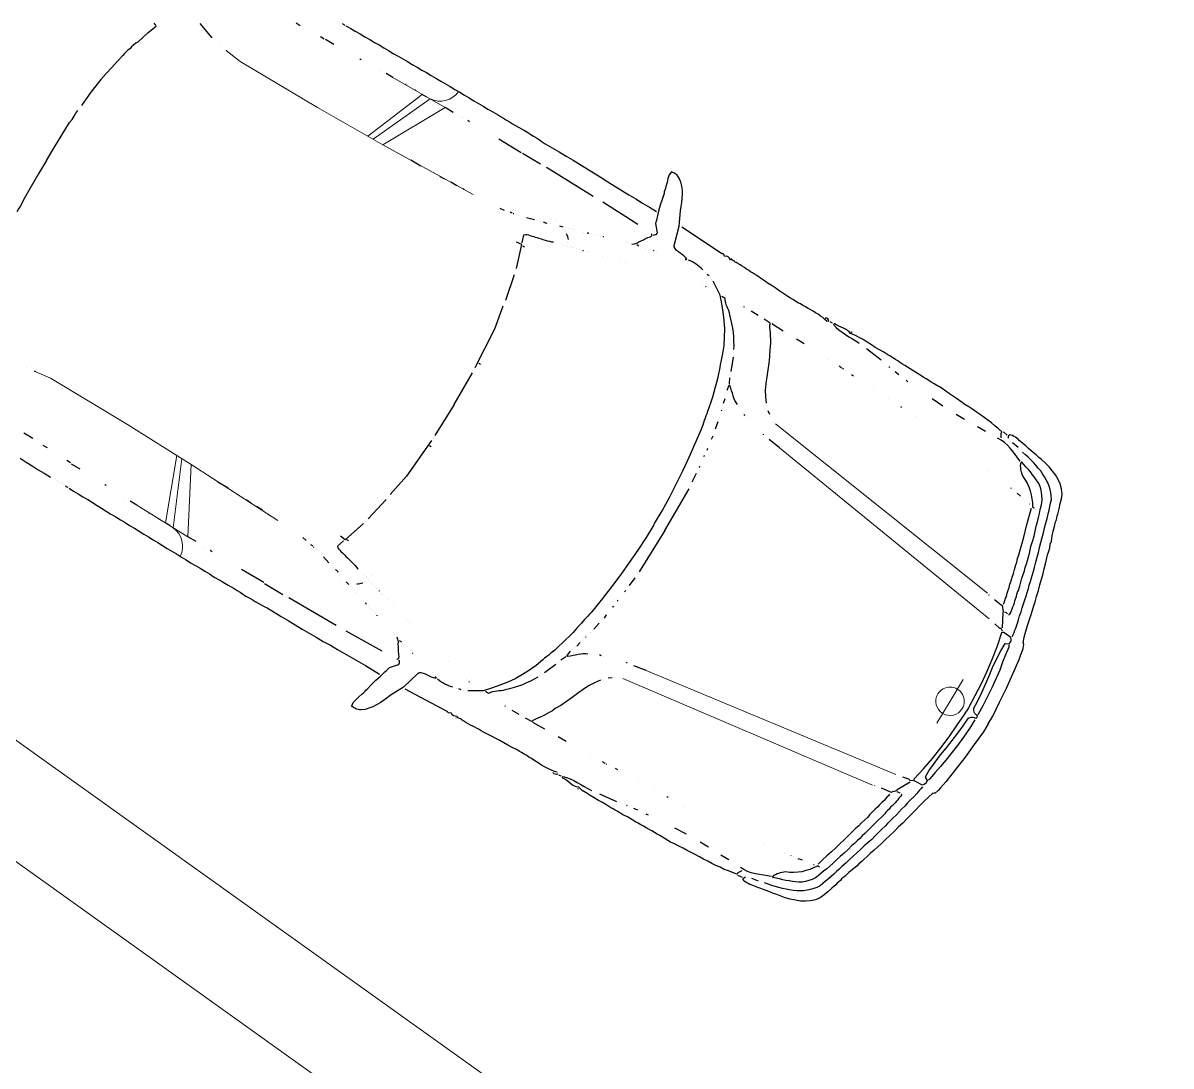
# Model space of a CAD drawing. Header units: metres. Extents: x -45 to 1930, y -347 to 488.
# Drawn here: x -12.063 to -8.576, y -43.084 to -39.914 of the extents above; entities that cross this region are included whole.
import ezdxf

# ---------------------------------------------------------------- set-up
doc = ezdxf.new("R2010")
doc.units = ezdxf.units.M
doc.layers.add('ZDIVO', color=1, linetype='Continuous')

# ---------------------------------------------------------------- blocks, each defined once
blk = doc.blocks.new('BMW3-PUD')
at = {"lineweight": 0}
for p, q in [((2.5694, 0.7572), (2.3861, 0.7602)), ((2.3861, 0.7602), (2.4905, 0.5663)), ((2.4387, 0.7593), (2.5245, 0.5656)), ((2.4664, 0.7589), (2.5425, 0.5652)), ((1.0314, 0.4512), (0.2143, 0.3401)), ((0.9833, 0.3943), (0.17, 0.2757)), ((0.1432, 0.0776), (0.1432, 0)), ((0.1432, -0.0776), (0.1432, 0)), ((0.9833, -0.3943), (0.17, -0.2757)), ((1.0314, -0.4512), (0.2143, -0.3401)), ((2.3861, -0.7602), (2.4905, -0.5663)), ((2.4387, -0.7593), (2.5245, -0.5656)), ((2.4664, -0.7589), (2.5425, -0.5652)), ((2.5694, -0.7572), (2.3861, -0.7602))]:
    blk.add_line(p, q, dxfattribs=at)
for points in [[(1.5236, 0.7387), (1.5228, 0.7394), (1.5213, 0.7394), (1.5198, 0.7409), (1.519, 0.7424), (1.525, 0.7447), (1.5318, 0.7463), (1.5393, 0.7471), (1.546, 0.7472), (1.5528, 0.748), (1.5595, 0.7489), (1.5663, 0.7512), (1.5715, 0.7543), (1.5722, 0.7558), (1.573, 0.7573), (1.5737, 0.758), (1.5737, 0.758), (1.5902, 0.8161), (1.6115, 0.8584), (1.6159, 0.8704), (1.621, 0.8818), (1.6261, 0.8938), (1.632, 0.9044), (1.6386, 0.915), (1.6468, 0.9249), (1.6549, 0.934), (1.6653, 0.9416), (1.6691, 0.9432), (1.6728, 0.9447), (1.6765, 0.9462), (1.6803, 0.9471), (1.684, 0.9471), (1.6878, 0.9471), (1.6916, 0.9464), (1.6953, 0.9457), (1.697, 0.9345), (1.6948, 0.9232), (1.6905, 0.9111), (1.6876, 0.8991), (1.6855, 0.893), (1.684, 0.8878), (1.6833, 0.8825), (1.6811, 0.878), (1.6768, 0.8592), (1.6725, 0.8411), (1.6675, 0.823), (1.6625, 0.8057), (1.6603, 0.8004), (1.6588, 0.7951), (1.6574, 0.7906), (1.6567, 0.7861), (1.6382, 0.7648), (1.6375, 0.7618), (1.6382, 0.7588), (1.6398, 0.7558), (1.6413, 0.7536), (1.6413, 0.7536), (1.6428, 0.7529), (1.6436, 0.7521), (1.6436, 0.7521)], [(0.421, 0.7668), (0.4283, 0.7789), (0.4283, 0.7804), (0.4283, 0.7812), (0.4283, 0.7827), (0.429, 0.7834), (0.4425, 0.7859), (0.456, 0.7883), (0.4695, 0.7907), (0.483, 0.7916), (0.4972, 0.7933), (0.5107, 0.7942), (0.525, 0.7951), (0.5392, 0.796), (0.5535, 0.7969), (0.5678, 0.7971), (0.582, 0.798), (0.5955, 0.7989), (0.6098, 0.7998), (0.624, 0.8008), (0.6383, 0.8017), (0.6518, 0.8034), (0.6615, 0.8035), (0.6706, 0.8028), (0.6803, 0.803), (0.6901, 0.8031), (0.6991, 0.8032), (0.7089, 0.8033), (0.7186, 0.8034), (0.7276, 0.8035), (0.7374, 0.8036), (0.7471, 0.8038), (0.7562, 0.8046), (0.7659, 0.8047), (0.7749, 0.8048), (0.7847, 0.8049), (0.7937, 0.8051), (0.8035, 0.8052), (0.811, 0.806), (0.8185, 0.8061), (0.8252, 0.8062), (0.832, 0.8063), (0.8395, 0.8063), (0.8462, 0.8064), (0.853, 0.8065), (0.8605, 0.8074), (0.8755, 0.8068), (0.8905, 0.8062), (0.9048, 0.8071), (0.9198, 0.8073), (0.9341, 0.8075), (0.9484, 0.8069), (0.9626, 0.8063), (0.9762, 0.8035), (0.9829, 0.8058), (0.9889, 0.8074), (0.9964, 0.8075), (1.0032, 0.8068), (1.0107, 0.8061), (1.0182, 0.8047), (1.0257, 0.8041), (1.0325, 0.8042), (1.034, 0.8034), (1.0347, 0.8034), (1.0348, 0.8019), (1.0348, 0.8004), (1.0236, 0.7973), (1.0123, 0.7949), (1.0003, 0.794), (0.9883, 0.7931), (0.9756, 0.793), (0.9635, 0.7928), (0.9508, 0.7927), (0.9388, 0.7918)], [(0.9784, 0.8088), (0.9776, 0.8088), (0.9761, 0.8087), (0.9754, 0.8087), (0.9739, 0.8087)], [(1.04, 0.8027), (1.0475, 0.8028)], [(1.0535, 0.8007), (1.0535, 0.8007), (1.0535, 0.8022), (1.0528, 0.8029), (1.0528, 0.8029), (1.055, 0.8052), (1.0587, 0.8067), (1.0625, 0.8068), (1.0663, 0.8046)], [(1.0566, 0.7984), (1.0648, 0.8), (1.0738, 0.8016), (1.0821, 0.8025), (1.0911, 0.8033), (1.1001, 0.8035), (1.1083, 0.8036), (1.1173, 0.8037), (1.1264, 0.803), (1.1354, 0.8031), (1.1444, 0.8025), (1.1534, 0.8026), (1.1617, 0.8019), (1.1707, 0.802), (1.1797, 0.8022), (1.1887, 0.8023), (1.1977, 0.8024), (1.212, 0.8033), (1.227, 0.8042), (1.2412, 0.8051), (1.2555, 0.8053), (1.269, 0.8055), (1.2833, 0.8064), (1.2975, 0.8073), (1.311, 0.809), (1.3193, 0.8083), (1.3268, 0.8084), (1.3335, 0.8085), (1.341, 0.8093), (1.3485, 0.8094), (1.356, 0.8103), (1.3636, 0.8104), (1.3718, 0.8104), (1.3756, 0.8105), (1.3786, 0.8105), (1.3816, 0.8106), (1.3853, 0.8106), (1.3883, 0.8099), (1.3914, 0.8099), (1.3951, 0.81), (1.3988, 0.8108), (1.4004, 0.8108), (1.4018, 0.8108), (1.4026, 0.8101), (1.4041, 0.8086), (1.4094, 0.8109), (1.4146, 0.8125), (1.4198, 0.8125), (1.4244, 0.8088), (1.4319, 0.8127), (1.4334, 0.8127), (1.4349, 0.812), (1.4356, 0.8112), (1.4379, 0.8112), (1.582, 0.8182)], [(1.4055, 0.8139), (1.4055, 0.8139), (1.4048, 0.8139), (1.4041, 0.8138), (1.4041, 0.8138)], [(1.4378, 0.8143), (1.4378, 0.8143)], [(2.7721, 0.8189), (2.7556, 0.8195), (2.7391, 0.8193), (2.7225, 0.8198), (2.7053, 0.8196), (2.6887, 0.8202), (2.6722, 0.82), (2.6557, 0.8205), (2.6392, 0.8203), (2.6226, 0.8209), (2.6054, 0.8207), (2.5889, 0.8212), (2.5724, 0.821), (2.5558, 0.8216), (2.5393, 0.8214), (2.522, 0.8219), (2.5055, 0.8217), (2.489, 0.8223), (2.4725, 0.8221), (2.4559, 0.8226), (2.4387, 0.8224), (2.4221, 0.823), (2.4056, 0.8228), (2.3891, 0.8226), (2.3718, 0.8232), (2.3553, 0.823), (2.3388, 0.8235), (2.3215, 0.8233), (2.305, 0.8231), (2.2885, 0.8236), (2.272, 0.8234), (2.2547, 0.824), (2.2382, 0.8238), (2.2276, 0.8237), (2.2171, 0.8236), (2.2059, 0.8234), (2.1954, 0.8233), (2.1848, 0.8232), (2.1743, 0.8238), (2.1638, 0.8237), (2.1533, 0.8243), (2.1428, 0.8242), (2.1315, 0.824), (2.121, 0.8239), (2.1105, 0.8238), (2.1, 0.8237), (2.0895, 0.8235), (2.079, 0.8226), (2.0685, 0.8218), (2.0437, 0.8222), (2.0189, 0.8227), (1.9942, 0.8224), (1.9694, 0.8228), (1.9446, 0.8225), (1.9198, 0.8222), (1.8951, 0.822), (1.8703, 0.8217), (1.8455, 0.8206), (1.8207, 0.8203), (1.796, 0.82), (1.7712, 0.8197), (1.7464, 0.8194), (1.7224, 0.8192), (1.6976, 0.8196), (1.6728, 0.8193)], [(1.9431, 0.8203), (1.9431, 0.8203)], [(2.7751, 0.8182), (2.7781, 0.819), (2.7804, 0.819), (2.7826, 0.819), (2.7849, 0.8191)], [(2.7924, 0.8169), (2.7924, 0.8169)], [(2.7984, 0.8192), (2.7984, 0.8192)], [(2.7984, 0.8162), (2.7984, 0.8162)], [(2.8059, 0.8186), (2.8059, 0.8186)], [(2.8119, 0.8194), (2.8119, 0.8194)], [(2.8127, 0.8164), (2.8127, 0.8164)], [(2.8224, 0.8158), (2.8224, 0.8158)], [(2.9463, 0.8172), (2.9246, 0.8177), (2.9028, 0.8182), (2.881, 0.8187), (2.86, 0.8185), (2.8382, 0.8189)], [(0.0086, 0), (0.0085, 0.0275), (0.0125, 0.0749), (0.0164, 0.1222), (0.0218, 0.1696), (0.028, 0.217), (0.0309, 0.229), (0.033, 0.2403), (0.0351, 0.2516), (0.0388, 0.2629), (0.0402, 0.2637), (0.041, 0.2644), (0.0425, 0.266), (0.0439, 0.2667), (0.0498, 0.2833), (0.0548, 0.3006), (0.0591, 0.3187), (0.0634, 0.3376), (0.0677, 0.3556), (0.072, 0.3737), (0.0763, 0.3918), (0.0813, 0.4083), (0.0856, 0.4264), (0.0907, 0.4437), (0.0957, 0.4611), (0.1, 0.4784), (0.1043, 0.4927), (0.1087, 0.507), (0.113, 0.5206), (0.1173, 0.5342), (0.1202, 0.5455), (0.1231, 0.556), (0.1268, 0.5658), (0.1289, 0.5756), (0.1347, 0.5907), (0.1398, 0.605), (0.1434, 0.6186), (0.1485, 0.6322), (0.1491, 0.6389), (0.1513, 0.645), (0.1535, 0.6503), (0.1542, 0.6563), (0.1593, 0.6721), (0.1643, 0.6872), (0.1687, 0.7015), (0.1745, 0.7151), (0.1841, 0.728), (0.1953, 0.7386), (0.2079, 0.747), (0.2214, 0.7547), (0.2355, 0.7601), (0.2505, 0.7655), (0.2662, 0.7695), (0.282, 0.7727), (0.2924, 0.7743), (0.3029, 0.7767), (0.3134, 0.7783), (0.3239, 0.7799), (0.3337, 0.7815), (0.3442, 0.7839), (0.3539, 0.7855), (0.3644, 0.7872), (0.3696, 0.788), (0.3749, 0.7895), (0.3794, 0.7904), (0.3846, 0.7904), (0.3899, 0.7905), (0.3951, 0.7905), (0.3997, 0.7891), (0.4042, 0.7876), (0.4049, 0.7869), (0.4049, 0.7861), (0.405, 0.7846), (0.4057, 0.7832), (0.402, 0.7771)], [(0.3616, 0.7676), (0.3833, 0.7716)], [(0.3961, 0.774), (0.3961, 0.774)], [(0.4095, 0.7832), (0.4245, 0.7856)], [(0.7513, 0.767), (0.7588, 0.7686)], [(0.7866, 0.7712), (0.8001, 0.7736)], [(0.8211, 0.7761), (0.8211, 0.7761), (0.8226, 0.7761), (0.8233, 0.7761), (0.8241, 0.7769)], [(0.8473, 0.7794), (0.8473, 0.7794)], [(0.8548, 0.7818), (0.911, 0.7892)], [(0.0815, 0.2657), (0.0822, 0.2724), (0.0836, 0.2792), (0.085, 0.2868), (0.0857, 0.2928), (0.0885, 0.3056), (0.0921, 0.3191), (0.095, 0.3312), (0.0978, 0.344), (0.1007, 0.356), (0.1036, 0.3688), (0.1064, 0.3809), (0.1093, 0.3929), (0.1122, 0.4042), (0.115, 0.4162), (0.1179, 0.4268), (0.1208, 0.4381), (0.1236, 0.4487), (0.1265, 0.4592), (0.1286, 0.4697), (0.1315, 0.481), (0.1366, 0.4961), (0.1409, 0.5112), (0.1452, 0.5262), (0.1496, 0.5406), (0.1539, 0.5556), (0.1582, 0.5707), (0.1625, 0.585), (0.1676, 0.6001), (0.1705, 0.6106), (0.1734, 0.6212), (0.1763, 0.6317), (0.1799, 0.6423), (0.1828, 0.6528), (0.1864, 0.6634), (0.19, 0.6732), (0.1937, 0.6838), (0.1996, 0.6929), (0.2062, 0.7012), (0.2129, 0.7088), (0.2211, 0.7156), (0.2293, 0.7225), (0.2382, 0.7279), (0.2471, 0.7332), (0.2569, 0.7378), (0.2666, 0.7424), (0.277, 0.7456), (0.2875, 0.7495), (0.2987, 0.7526), (0.31, 0.7557), (0.3204, 0.7581), (0.3317, 0.7605), (0.3429, 0.7629)], [(0.126, 0.318), (0.126, 0.318), (0.1244, 0.3188), (0.1237, 0.3195), (0.1229, 0.3202), (0.1236, 0.3262), (0.125, 0.3323), (0.1257, 0.3383), (0.1264, 0.3443), (0.1278, 0.3511), (0.1292, 0.3571), (0.1307, 0.3631), (0.1329, 0.3691), (0.1335, 0.3767), (0.1357, 0.3835), (0.1371, 0.3895), (0.1378, 0.3955), (0.1414, 0.4091), (0.1442, 0.4211), (0.1478, 0.4332), (0.1507, 0.4445), (0.1528, 0.4558), (0.1557, 0.4663), (0.1586, 0.4776), (0.1615, 0.4881), (0.1643, 0.4987), (0.1672, 0.5092), (0.1708, 0.5198), (0.1737, 0.5296), (0.1773, 0.5454), (0.1816, 0.5612), (0.1867, 0.5763), (0.1918, 0.5914), (0.1954, 0.6042), (0.199, 0.617), (0.2026, 0.6291), (0.2077, 0.6404), (0.2106, 0.6509), (0.2142, 0.6607), (0.2186, 0.6705), (0.2245, 0.6796), (0.2311, 0.688), (0.2386, 0.6956), (0.246, 0.7024), (0.255, 0.7078), (0.2639, 0.7116), (0.2729, 0.7155), (0.2818, 0.7194), (0.2916, 0.7232), (0.3005, 0.7263), (0.3103, 0.7295), (0.32, 0.7326), (0.3297, 0.7357), (0.3305, 0.7357), (0.3305, 0.7342), (0.3305, 0.7335), (0.3312, 0.7327), (0.3298, 0.7282), (0.3276, 0.7237), (0.3247, 0.7191), (0.3217, 0.7153), (0.318, 0.7108), (0.3143, 0.7077), (0.3106, 0.7039), (0.3061, 0.7009), (0.2942, 0.6955), (0.283, 0.6893), (0.2725, 0.6817), (0.2629, 0.6741), (0.254, 0.665), (0.2458, 0.6558), (0.2384, 0.646), (0.2318, 0.6354), (0.2303, 0.6354), (0.2288, 0.6354), (0.2273, 0.6354), (0.225, 0.6353)], [(0.335, 0.7358), (0.3462, 0.7396), (0.3574, 0.7443), (0.3693, 0.7489), (0.3813, 0.7536), (0.3933, 0.7575), (0.4053, 0.7599), (0.418, 0.7608), (0.43, 0.7602)], [(0.4721, 0.7584), (0.4999, 0.7588)], [(0.5255, 0.7568), (0.5255, 0.7568)], [(0.545, 0.757), (0.575, 0.7574)], [(0.6223, 0.7579), (0.6621, 0.7607)], [(1.4351, 0.7331), (1.4426, 0.734)], [(1.4485, 0.7363), (1.4485, 0.7363)], [(1.4613, 0.7394), (1.468, 0.741), (1.474, 0.7418), (1.4807, 0.7427), (1.4867, 0.7435), (1.4935, 0.7436), (1.5003, 0.7437), (1.507, 0.743), (1.5138, 0.7423)], [(1.5312, 0.735), (1.5312, 0.735)], [(1.5379, 0.7336), (1.5379, 0.7336)], [(1.6856, 0.6955), (1.6802, 0.7007), (1.6749, 0.7059), (1.6711, 0.7127), (1.6665, 0.7186), (1.6627, 0.7253), (1.6588, 0.7313), (1.6543, 0.738), (1.6489, 0.7439), (1.6489, 0.7454), (1.6482, 0.7469), (1.6474, 0.7484), (1.6474, 0.7492), (1.6474, 0.7507), (1.6481, 0.7514), (1.6496, 0.7529), (1.6503, 0.7537)], [(1.7014, 0.7558), (1.8267, 0.7596)], [(1.8327, 0.7574), (1.8327, 0.7574)], [(1.8612, 0.76), (2.0279, 0.762)], [(2.1135, 0.7622), (2.0489, 0.7622)], [(2.1173, 0.7608), (2.1961, 0.7617)], [(2.2997, 0.7614), (2.3065, 0.7615)], [(2.3223, 0.7617), (2.3223, 0.7617)], [(2.332, 0.7604), (2.332, 0.7604)], [(2.3538, 0.7606), (2.3538, 0.7606)], [(2.3576, 0.7599), (2.3861, 0.7602)], [(2.4499, 0.7587), (2.4664, 0.7589)], [(2.489, 0.7592), (2.489, 0.7592), (2.4905, 0.7592), (2.4912, 0.7592), (2.4912, 0.7592)], [(2.4987, 0.7586), (2.4987, 0.7586)], [(2.5228, 0.7589), (2.5228, 0.7589), (2.5243, 0.7589), (2.525, 0.7589), (2.525, 0.7589)], [(2.5694, 0.7572), (2.5926, 0.7574)], [(2.5987, 0.7553), (2.5987, 0.7553)], [(2.6114, 0.7577), (2.6114, 0.7577)], [(2.679, 0.754), (2.6805, 0.754), (2.6813, 0.754), (2.6828, 0.754), (2.6843, 0.754)], [(2.8044, 0.7517), (2.7744, 0.7521)], [(2.8082, 0.7503), (2.821, 0.7504)], [(2.8908, 0.7475), (2.9059, 0.7477)], [(2.9434, 0.7459), (2.9757, 0.7463)], [(0.9023, 0.6975), (0.9099, 0.6976)], [(0.9324, 0.6978), (0.9324, 0.6978)], [(0.9421, 0.6994), (0.9421, 0.6994), (0.9414, 0.7002), (0.9398, 0.7002), (0.9398, 0.7002)], [(0.9451, 0.6995), (0.9474, 0.7003), (0.9496, 0.7003), (0.9519, 0.7003), (0.9549, 0.7004)], [(0.9962, 0.7009), (0.9962, 0.7009)], [(1.081, 0.7041), (1.1088, 0.7044)], [(1.0873, 0.4909), (1.0991, 0.5068), (1.1094, 0.5235), (1.1182, 0.5416), (1.1262, 0.5612), (1.1343, 0.5801), (1.1423, 0.599), (1.1511, 0.6179), (1.1607, 0.6352), (1.165, 0.645), (1.1702, 0.6549), (1.1753, 0.664), (1.1812, 0.673), (1.1864, 0.6806), (1.1916, 0.6874), (1.196, 0.6935), (1.2004, 0.701), (1.2004, 0.7018), (1.2004, 0.7033), (1.2011, 0.704), (1.2019, 0.7056), (1.2236, 0.7066)], [(1.1515, 0.7057), (1.1515, 0.7057)], [(1.1561, 0.705), (1.1973, 0.7062)], [(1.1907, 0), (1.1907, 0.0026), (1.1909, 0.0476), (1.1927, 0.0935), (1.1959, 0.1386), (1.1991, 0.1836), (1.2038, 0.2295), (1.2093, 0.2746), (1.2155, 0.3197), (1.2169, 0.328), (1.2183, 0.3356), (1.2197, 0.3431), (1.2219, 0.3499), (1.2233, 0.3574), (1.2247, 0.3649), (1.2254, 0.3717), (1.2268, 0.3785), (1.2304, 0.3935), (1.2332, 0.4086), (1.2368, 0.4236), (1.2411, 0.4387), (1.2447, 0.4538), (1.249, 0.4681), (1.2533, 0.4831), (1.2584, 0.4975), (1.2613, 0.5058), (1.2642, 0.5126), (1.2671, 0.5201), (1.2693, 0.5276), (1.278, 0.5525), (1.2875, 0.5752), (1.2993, 0.5978), (1.3118, 0.6198), (1.3258, 0.6402), (1.3413, 0.6607), (1.3583, 0.6811), (1.3761, 0.7009), (1.4164, 0.7254)], [(1.2454, 0.7068), (1.2702, 0.7071)], [(1.2552, 0.58), (1.261, 0.5914), (1.2684, 0.602), (1.2758, 0.6133), (1.2832, 0.6239), (1.2921, 0.6338), (1.3009, 0.6444), (1.3106, 0.6543), (1.3202, 0.6642), (1.3247, 0.6687), (1.3299, 0.6733), (1.3351, 0.6771), (1.3403, 0.6809), (1.3455, 0.6847), (1.35, 0.6893), (1.3544, 0.6939), (1.3581, 0.6992), (1.3694, 0.6993)], [(1.2882, 0.7073), (1.2882, 0.7073)], [(1.2942, 0.7067), (1.2942, 0.7067), (1.2957, 0.7067), (1.2965, 0.7067), (1.2965, 0.7067)], [(1.4189, 0.7014), (1.4189, 0.7014)], [(1.4224, 0.7277), (1.4224, 0.7277)], [(1.4279, 0.7), (1.4279, 0.7), (1.4272, 0.7), (1.4257, 0.7), (1.4257, 0.7)], [(1.4291, 0.73), (1.4291, 0.73)], [(1.6102, 0.7157), (1.6102, 0.7157)], [(1.62, 0.7136), (1.62, 0.7136), (1.6193, 0.7135), (1.6178, 0.7135), (1.6178, 0.7135)], [(1.6291, 0.7107), (1.6291, 0.7107)], [(1.6449, 0.7063), (1.6449, 0.7063)], [(1.6532, 0.7042), (1.6532, 0.7042)], [(1.6607, 0.7028), (1.6607, 0.7028)], [(1.6645, 0.7013), (1.672, 0.7014)], [(0.4027, 0.6637), (0.4027, 0.6637)], [(0.6742, 0.6895), (0.6742, 0.6895)], [(0.7282, 0.6901), (0.7282, 0.6901), (0.7297, 0.6909), (0.7305, 0.6917), (0.7312, 0.6917)], [(0.7755, 0.6922), (0.7755, 0.6922)], [(0.8295, 0.6943), (0.8295, 0.6943)], [(1.4377, 0.6971), (1.4377, 0.6971)], [(1.5138, 0.6793), (1.5138, 0.6793)], [(1.6954, 0.6927), (1.6954, 0.6927)], [(1.7014, 0.6905), (1.7014, 0.6905)], [(1.7714, 0.6703), (1.7714, 0.6703), (1.7714, 0.6711), (1.7707, 0.6718), (1.7707, 0.6718)], [(1.7798, 0.6666), (1.7798, 0.6666)], [(1.7895, 0.6653), (1.7895, 0.6653)], [(0.1558, 0.3364), (0.1564, 0.3424), (0.1579, 0.3484), (0.1593, 0.3552), (0.16, 0.3612), (0.1629, 0.371), (0.165, 0.3801), (0.1672, 0.3891), (0.17, 0.3981), (0.1721, 0.4094), (0.175, 0.4207), (0.1771, 0.432), (0.1807, 0.4441), (0.1836, 0.4554), (0.1865, 0.4667), (0.1901, 0.478), (0.193, 0.4893), (0.1973, 0.5073), (0.2023, 0.5247), (0.2073, 0.5428), (0.2124, 0.5601), (0.2175, 0.5774), (0.2225, 0.5955), (0.2276, 0.6128), (0.2326, 0.6309)], [(0.219, 0.633), (0.219, 0.633)], [(0.2423, 0.6385), (0.2423, 0.6385), (0.243, 0.6386), (0.2438, 0.6386), (0.2438, 0.6386)], [(0.267, 0.6433), (0.267, 0.6433)], [(0.273, 0.6434), (0.273, 0.6434)], [(0.2797, 0.645), (0.2932, 0.6474)], [(0.309, 0.6491), (0.309, 0.6491)], [(0.3157, 0.6507), (0.3157, 0.6507), (0.3165, 0.6507), (0.3172, 0.6507), (0.3172, 0.6507)], [(0.3374, 0.6547), (0.3374, 0.6547)], [(1.6742, 0.6368), (1.6742, 0.6368)], [(1.6885, 0.634), (1.6885, 0.634)], [(1.8001, 0.6616), (1.8001, 0.6616)], [(1.8084, 0.6595), (1.8084, 0.6595)], [(1.8204, 0.6551), (1.8197, 0.6559), (1.8189, 0.6566), (1.8167, 0.6566), (1.8152, 0.6573)], [(1.8302, 0.6522), (1.8302, 0.6522)], [(1.8604, 0.6436), (1.8604, 0.6436)], [(1.8679, 0.6414), (1.8679, 0.6414)], [(1.8755, 0.6385), (1.8755, 0.6385)], [(1.8845, 0.6364), (1.8845, 0.6364)], [(1.9033, 0.6306), (1.8928, 0.6334)], [(1.9182, 0.639), (1.9182, 0.639)], [(1.7428, 0.6189), (1.7428, 0.6189)], [(1.7684, 0.6117), (1.7684, 0.6117)], [(1.788, 0.6074), (1.788, 0.6074)], [(1.794, 0.6052), (1.794, 0.6052)], [(1.8046, 0.6031), (1.8046, 0.6031), (1.8038, 0.6031), (1.8023, 0.6031), (1.8023, 0.6031)], [(1.8143, 0.6002), (1.8143, 0.6002)], [(1.8234, 0.5981), (1.8234, 0.5981)], [(1.8309, 0.5952), (1.8309, 0.5952)], [(1.8347, 0.5937), (1.8347, 0.5937)], [(1.8556, 0.6007), (1.8556, 0.6007)], [(1.8585, 0.6083), (1.8615, 0.6113), (1.8645, 0.6143), (1.8682, 0.6181), (1.8719, 0.6204)], [(1.8786, 0.625), (1.8786, 0.625)], [(1.9305, 0.6211), (1.9305, 0.6211)], [(1.9508, 0.6154), (1.9478, 0.6161), (1.9456, 0.6161), (1.9425, 0.6168), (1.9403, 0.619)], [(1.9591, 0.6125), (1.9591, 0.6125)], [(1.9681, 0.6111), (1.9681, 0.6111)], [(2.0021, 0.601), (1.978, 0.6082)], [(2.0111, 0.5981), (2.0111, 0.5981)], [(2.0269, 0.5945), (2.0269, 0.5945)], [(2.0322, 0.5931), (2.0322, 0.5931)], [(1.2281, 0.5189), (1.2449, 0.5589)], [(1.2471, 0.5649), (1.2471, 0.5649)], [(1.2522, 0.5725), (1.2522, 0.5725)], [(1.8422, 0.5923), (1.8422, 0.5923)], [(1.8477, 0.5743), (1.8477, 0.5743)], [(1.8498, 0.5909), (1.8498, 0.5909)], [(1.8573, 0.588), (1.8573, 0.588)], [(1.8664, 0.5851), (1.8664, 0.5851)], [(1.9744, 0.5278), (1.9816, 0.5512), (1.9786, 0.5549), (1.974, 0.5571), (1.9695, 0.5585), (1.9643, 0.56), (1.959, 0.5607), (1.9537, 0.5621), (1.9484, 0.5628), (1.9439, 0.565), (1.9379, 0.5664), (1.9311, 0.5678), (1.9251, 0.5693), (1.9183, 0.5707), (1.9123, 0.5721), (1.9055, 0.5743), (1.8995, 0.5765), (1.8934, 0.5794)], [(2.0435, 0.5902), (2.0435, 0.5902), (2.0427, 0.5909), (2.0412, 0.5917), (2.0412, 0.5917)], [(2.0465, 0.5895), (2.048, 0.5895), (2.0495, 0.5895), (2.051, 0.5895), (2.0533, 0.5896)], [(2.0593, 0.5874), (2.0593, 0.5874)], [(2.0856, 0.5832), (2.0721, 0.5853)], [(2.2081, 0.5764), (2.2096, 0.5764), (2.2103, 0.5764), (2.2118, 0.5764), (2.2133, 0.5765)], [(2.2268, 0.5766), (2.2268, 0.5766)], [(2.2336, 0.5745), (2.2547, 0.5747)], [(2.2922, 0.5721), (2.2757, 0.5734)], [(2.2845, 0.5893), (2.2845, 0.5893)], [(2.3936, 0.5703), (2.3583, 0.5699)], [(3.0724, 0.5709), (3.0724, 0.5709)], [(1.2135, 0.4834), (1.2216, 0.5001)], [(1.2237, 0.5068), (1.2237, 0.5068)], [(1.2259, 0.5129), (1.2259, 0.5129)], [(1.949, 0.4517), (1.9722, 0.5225), (1.9895, 0.5205)], [(1.961, 0.5201), (1.9625, 0.5202), (1.964, 0.5202), (1.9647, 0.5202), (1.967, 0.5202)], [(1.0546, 0.4627), (1.0546, 0.4627)], [(1.0605, 0.4666), (1.0702, 0.4735)], [(1.0821, 0.4849), (1.0821, 0.4849)], [(1.1607, 0.4423), (1.1674, 0.4453), (1.1734, 0.4484), (1.1794, 0.453), (1.1853, 0.4583), (1.1912, 0.4636), (1.1972, 0.469), (1.2031, 0.4743), (1.2098, 0.4804), (1.2106, 0.4804), (1.2113, 0.4797), (1.2121, 0.4789), (1.2128, 0.4782), (1.21, 0.4616)], [(1.2079, 0.4541), (1.2079, 0.4541)], [(0.7998, 0.4222), (0.7998, 0.4222)], [(1.0382, 0.4528), (1.0382, 0.4528)], [(1.1166, 0.4229), (1.1166, 0.4229)], [(1.1234, 0.4253), (1.1249, 0.4253), (1.1264, 0.4261), (1.1271, 0.4261), (1.1286, 0.4261)], [(1.1353, 0.4292), (1.1353, 0.4292)], [(1.154, 0.4392), (1.154, 0.4392)], [(1.1985, 0.4239), (1.202, 0.4382)], [(1.2035, 0.445), (1.2035, 0.445)], [(1.9277, 0.353), (1.9447, 0.4328)], [(1.9476, 0.4441), (1.9476, 0.4441)], [(0.9833, 0.3943), (1.023, 0.4008)], [(1.0448, 0.4041), (1.0448, 0.4041), (1.0463, 0.4041), (1.047, 0.4041), (1.047, 0.4041)], [(1.1927, 0.4006), (1.1927, 0.4006), (1.1927, 0.4021), (1.1927, 0.4028), (1.1927, 0.4028)], [(1.1949, 0.4089), (1.1949, 0.4089)], [(1.197, 0.4164), (1.197, 0.4164)], [(0.7644, 0.3677), (0.7644, 0.3677)], [(1.1799, 0.3441), (1.1841, 0.3675)], [(1.1855, 0.3735), (1.1855, 0.3735)], [(1.1877, 0.381), (1.1877, 0.381)], [(0.1212, 0.2729), (0.1425, 0.313), (0.144, 0.3182), (0.1477, 0.322), (0.1514, 0.3258), (0.1536, 0.3296), (0.1858, 0.3338)], [(0.1297, 0.3173), (0.132, 0.3181), (0.1342, 0.3181), (0.1372, 0.3181), (0.1395, 0.3182)], [(0.2068, 0.3378), (0.2068, 0.3378), (0.2075, 0.3378), (0.2083, 0.3378), (0.2083, 0.3378)], [(0.2143, 0.3401), (0.2143, 0.3401)], [(1.1743, 0.311), (1.1749, 0.323)], [(1.9018, 0.1297), (1.9108, 0.2612), (1.9249, 0.3342)], [(1.1679, 0.2764), (1.1679, 0.2779), (1.1687, 0.2794), (1.1694, 0.2802), (1.1694, 0.2824)], [(0.0477, 0), (0.0479, 0.001), (0.0493, 0.0047), (0.0538, 0.0055), (0.0591, 0.0071), (0.0635, 0.0094), (0.0673, 0.014), (0.068, 0.0155), (0.0687, 0.0162), (0.0702, 0.017), (0.0702, 0.017), (0.0714, 0.044), (0.0741, 0.0718), (0.0775, 0.0997), (0.0809, 0.1275), (0.0851, 0.1546), (0.0878, 0.1824), (0.0897, 0.2102), (0.0894, 0.2372), (0.0788, 0.2424), (0.078, 0.2476), (0.0787, 0.2529), (0.0809, 0.2574), (0.0838, 0.2612), (0.1101, 0.2638), (0.1116, 0.263), (0.1131, 0.2623), (0.1139, 0.2608), (0.1154, 0.2586), (0.1069, 0.2172), (0.0998, 0.1765), (0.0943, 0.1352), (0.0896, 0.0938), (0.0871, 0.0525), (0.0853, 0.0119), (0.085, 0)], [(0.1153, 0.2646), (0.1235, 0.2692), (0.1243, 0.2692), (0.1258, 0.2684), (0.1273, 0.2677), (0.1288, 0.2677), (0.1475, 0.2717)], [(0.17, 0.2757), (0.17, 0.2757)], [(1.1667, 0.2546), (1.1667, 0.2546), (1.1667, 0.2561), (1.1667, 0.2568), (1.1666, 0.2576)], [(0.0493, 0.0092), (0.0504, 0.0408), (0.0523, 0.0724), (0.0549, 0.1039), (0.059, 0.1355), (0.0617, 0.1603), (0.0667, 0.1851), (0.0709, 0.2092), (0.0744, 0.2341), (0.0751, 0.2356), (0.0759, 0.2378), (0.0766, 0.2386), (0.0766, 0.2393)], [(1.1619, 0.2177), (1.1619, 0.2193), (1.1619, 0.22), (1.1618, 0.2215), (1.1626, 0.2222)], [(1.1572, 0.1696), (1.1598, 0.199)], [(3.3424, 0), (3.3423, 0.044), (3.3412, 0.1356), (3.3395, 0.1476), (3.3394, 0.1589), (3.3393, 0.1694), (3.3391, 0.1799)], [(1.153, 0), (1.1552, 0.1471)], [(1.1574, 0.1531), (1.1574, 0.1531)], [(1.8926, 0.1461), (1.8941, 0.1461), (1.8956, 0.1462), (1.8964, 0.1462), (1.8986, 0.1462)], [(1.8992, 0), (1.9005, 0.1109)], [(1.9004, 0.1222), (1.9004, 0.1222)], [(1.8987, 0.0535), (1.8987, 0.0535)], [(1.8988, 0.0588), (1.8988, 0.0588)], [(0.0086, 0), (0.0085, -0.0275), (0.0125, -0.0749), (0.0164, -0.1222), (0.0218, -0.1696), (0.028, -0.217), (0.0309, -0.229), (0.033, -0.2403), (0.0351, -0.2516), (0.0388, -0.2629), (0.0402, -0.2637), (0.041, -0.2644), (0.0425, -0.266), (0.0439, -0.2667), (0.0498, -0.2833), (0.0548, -0.3006), (0.0591, -0.3187), (0.0634, -0.3376), (0.0677, -0.3556), (0.072, -0.3737), (0.0763, -0.3918), (0.0813, -0.4083), (0.0856, -0.4264), (0.0907, -0.4437), (0.0957, -0.4611), (0.1, -0.4784), (0.1043, -0.4927), (0.1087, -0.507), (0.113, -0.5206), (0.1173, -0.5342), (0.1202, -0.5455), (0.1231, -0.556), (0.1268, -0.5658), (0.1289, -0.5756), (0.1347, -0.5907), (0.1398, -0.605), (0.1434, -0.6186), (0.1485, -0.6322), (0.1491, -0.6389), (0.1513, -0.645), (0.1535, -0.6503), (0.1542, -0.6563), (0.1593, -0.6721), (0.1643, -0.6872), (0.1687, -0.7015), (0.1745, -0.7151), (0.1841, -0.728), (0.1953, -0.7386), (0.2079, -0.747), (0.2214, -0.7547), (0.2355, -0.7601), (0.2505, -0.7655), (0.2662, -0.7695), (0.282, -0.7727), (0.2924, -0.7743), (0.3029, -0.7767), (0.3134, -0.7783), (0.3239, -0.7799), (0.3337, -0.7815), (0.3442, -0.7839), (0.3539, -0.7855), (0.3644, -0.7872), (0.3696, -0.788), (0.3749, -0.7895), (0.3794, -0.7904), (0.3846, -0.7904), (0.3899, -0.7905), (0.3951, -0.7905), (0.3997, -0.7891), (0.4042, -0.7876), (0.4049, -0.7869), (0.4049, -0.7861), (0.405, -0.7846), (0.4057, -0.7832), (0.402, -0.7771)], [(1.153, 0), (1.1552, -0.1471)], [(1.1907, 0), (1.1907, -0.0026), (1.1909, -0.0476), (1.1927, -0.0935), (1.1959, -0.1386), (1.1991, -0.1836), (1.2038, -0.2295), (1.2093, -0.2746), (1.2155, -0.3197), (1.2169, -0.328), (1.2183, -0.3356), (1.2197, -0.3431), (1.2219, -0.3499), (1.2233, -0.3574), (1.2247, -0.3649), (1.2254, -0.3717), (1.2268, -0.3785), (1.2304, -0.3935), (1.2332, -0.4086), (1.2368, -0.4236), (1.2411, -0.4387), (1.2447, -0.4538), (1.249, -0.4681), (1.2533, -0.4831), (1.2584, -0.4975), (1.2613, -0.5058), (1.2642, -0.5126), (1.2671, -0.5201), (1.2693, -0.5276), (1.278, -0.5525), (1.2875, -0.5752), (1.2993, -0.5978), (1.3118, -0.6198), (1.3258, -0.6402), (1.3413, -0.6607), (1.3583, -0.6811), (1.3761, -0.7009), (1.4164, -0.7254)], [(0.0477, 0), (0.0479, -0.001), (0.0493, -0.0047), (0.0538, -0.0055), (0.0591, -0.0071), (0.0635, -0.0094), (0.0673, -0.014), (0.068, -0.0155), (0.0687, -0.0162), (0.0702, -0.017), (0.0702, -0.017), (0.0714, -0.044), (0.0741, -0.0718), (0.0775, -0.0997), (0.0809, -0.1275), (0.0851, -0.1546), (0.0878, -0.1824), (0.0897, -0.2102), (0.0894, -0.2372), (0.0788, -0.2424), (0.078, -0.2476), (0.0787, -0.2529), (0.0809, -0.2574), (0.0838, -0.2612), (0.1101, -0.2638), (0.1116, -0.263), (0.1131, -0.2623), (0.1139, -0.2608), (0.1154, -0.2586), (0.1069, -0.2172), (0.0998, -0.1765), (0.0943, -0.1352), (0.0896, -0.0938), (0.0871, -0.0525), (0.0853, -0.0119), (0.085, 0)], [(0.0493, -0.0092), (0.0504, -0.0408), (0.0523, -0.0724), (0.0549, -0.1039), (0.059, -0.1355), (0.0617, -0.1603), (0.0667, -0.1851), (0.0709, -0.2092), (0.0744, -0.2341), (0.0751, -0.2356), (0.0759, -0.2378), (0.0766, -0.2386), (0.0766, -0.2393)], [(1.8992, 0), (1.9005, -0.1109)], [(3.3424, 0), (3.3423, -0.044), (3.3412, -0.1356), (3.3395, -0.1476), (3.3394, -0.1589), (3.3393, -0.1694), (3.3391, -0.1799)], [(1.8987, -0.0535), (1.8987, -0.0535)], [(1.8988, -0.0588), (1.8988, -0.0588)], [(1.9004, -0.1222), (1.9004, -0.1222)], [(1.9018, -0.1297), (1.9108, -0.2612), (1.9249, -0.3342)], [(1.1572, -0.1696), (1.1598, -0.199)], [(1.1574, -0.1531), (1.1574, -0.1531)], [(1.8926, -0.1461), (1.8941, -0.1461), (1.8956, -0.1462), (1.8964, -0.1462), (1.8986, -0.1462)], [(3.2768, -0.4931), (3.2886, -0.4519), (3.2932, -0.4459), (3.2955, -0.4385), (3.2979, -0.4295), (3.2995, -0.422), (3.3026, -0.4145), (3.3042, -0.4078), (3.3057, -0.401), (3.3073, -0.3935), (3.3129, -0.3688), (3.3176, -0.3448), (3.3224, -0.3209), (3.3265, -0.2962), (3.3298, -0.2722), (3.3331, -0.2482), (3.3349, -0.2234), (3.3367, -0.1986)], [(1.1619, -0.2177), (1.1619, -0.2193), (1.1619, -0.22), (1.1618, -0.2215), (1.1626, -0.2222)], [(0.0815, -0.2657), (0.0822, -0.2724), (0.0836, -0.2792), (0.085, -0.2868), (0.0857, -0.2928), (0.0885, -0.3056), (0.0921, -0.3191), (0.095, -0.3312), (0.0978, -0.344), (0.1007, -0.356), (0.1036, -0.3688), (0.1064, -0.3809), (0.1093, -0.3929), (0.1122, -0.4042), (0.115, -0.4162), (0.1179, -0.4268), (0.1208, -0.4381), (0.1236, -0.4487), (0.1265, -0.4592), (0.1286, -0.4697), (0.1315, -0.481), (0.1366, -0.4961), (0.1409, -0.5112), (0.1452, -0.5262), (0.1496, -0.5406), (0.1539, -0.5556), (0.1582, -0.5707), (0.1625, -0.585), (0.1676, -0.6001), (0.1705, -0.6106), (0.1734, -0.6212), (0.1763, -0.6317), (0.1799, -0.6423), (0.1828, -0.6528), (0.1864, -0.6634), (0.19, -0.6732), (0.1937, -0.6838), (0.1996, -0.6929), (0.2062, -0.7012), (0.2129, -0.7088), (0.2211, -0.7156), (0.2293, -0.7225), (0.2382, -0.7279), (0.2471, -0.7332), (0.2569, -0.7378), (0.2666, -0.7424), (0.277, -0.7456), (0.2875, -0.7495), (0.2987, -0.7526), (0.31, -0.7557), (0.3204, -0.7581), (0.3317, -0.7605), (0.3429, -0.7629)], [(0.1153, -0.2646), (0.1235, -0.2692), (0.1243, -0.2692), (0.1258, -0.2684), (0.1273, -0.2677), (0.1288, -0.2677), (0.1475, -0.2717)], [(0.1212, -0.2729), (0.1425, -0.313), (0.144, -0.3182), (0.1477, -0.322), (0.1514, -0.3258), (0.1536, -0.3296), (0.1858, -0.3338)], [(0.17, -0.2757), (0.17, -0.2757)], [(1.1667, -0.2546), (1.1667, -0.2546), (1.1667, -0.2561), (1.1667, -0.2568), (1.1666, -0.2576)], [(1.1679, -0.2764), (1.1679, -0.2779), (1.1687, -0.2794), (1.1694, -0.2802), (1.1694, -0.2824)], [(1.1743, -0.311), (1.1749, -0.323)], [(0.126, -0.318), (0.126, -0.318), (0.1244, -0.3188), (0.1237, -0.3195), (0.1229, -0.3202), (0.1236, -0.3262), (0.125, -0.3323), (0.1257, -0.3383), (0.1264, -0.3443), (0.1278, -0.3511), (0.1292, -0.3571), (0.1307, -0.3631), (0.1329, -0.3691), (0.1335, -0.3767), (0.1357, -0.3835), (0.1371, -0.3895), (0.1378, -0.3955), (0.1414, -0.4091), (0.1442, -0.4211), (0.1478, -0.4332), (0.1507, -0.4445), (0.1528, -0.4558), (0.1557, -0.4663), (0.1586, -0.4776), (0.1615, -0.4881), (0.1643, -0.4987), (0.1672, -0.5092), (0.1708, -0.5198), (0.1737, -0.5296), (0.1773, -0.5454), (0.1816, -0.5612), (0.1867, -0.5763), (0.1918, -0.5914), (0.1954, -0.6042), (0.199, -0.617), (0.2026, -0.6291), (0.2077, -0.6404), (0.2106, -0.6509), (0.2142, -0.6607), (0.2186, -0.6705), (0.2245, -0.6796), (0.2311, -0.688), (0.2386, -0.6956), (0.246, -0.7024), (0.255, -0.7078), (0.2639, -0.7116), (0.2729, -0.7155), (0.2818, -0.7194), (0.2916, -0.7232), (0.3005, -0.7263), (0.3103, -0.7295), (0.32, -0.7326), (0.3297, -0.7357), (0.3305, -0.7357), (0.3305, -0.7342), (0.3305, -0.7335), (0.3312, -0.7327), (0.3298, -0.7282), (0.3276, -0.7237), (0.3247, -0.7191), (0.3217, -0.7153), (0.318, -0.7108), (0.3143, -0.7077), (0.3106, -0.7039), (0.3061, -0.7009), (0.2942, -0.6955), (0.283, -0.6893), (0.2725, -0.6817), (0.2629, -0.6741), (0.254, -0.665), (0.2458, -0.6558), (0.2384, -0.646), (0.2318, -0.6354), (0.2303, -0.6354), (0.2288, -0.6354), (0.2273, -0.6354), (0.225, -0.6353)], [(0.1297, -0.3173), (0.132, -0.3181), (0.1342, -0.3181), (0.1372, -0.3181), (0.1395, -0.3182)], [(0.1558, -0.3364), (0.1564, -0.3424), (0.1579, -0.3484), (0.1593, -0.3552), (0.16, -0.3612), (0.1629, -0.371), (0.165, -0.3801), (0.1672, -0.3891), (0.17, -0.3981), (0.1721, -0.4094), (0.175, -0.4207), (0.1771, -0.432), (0.1807, -0.4441), (0.1836, -0.4554), (0.1865, -0.4667), (0.1901, -0.478), (0.193, -0.4893), (0.1973, -0.5073), (0.2023, -0.5247), (0.2073, -0.5428), (0.2124, -0.5601), (0.2175, -0.5774), (0.2225, -0.5955), (0.2276, -0.6128), (0.2326, -0.6309)], [(0.2068, -0.3378), (0.2068, -0.3378), (0.2075, -0.3378), (0.2083, -0.3378), (0.2083, -0.3378)], [(0.2143, -0.3401), (0.2143, -0.3401)], [(1.1799, -0.3441), (1.1841, -0.3675)], [(0.7644, -0.3677), (0.7644, -0.3677)], [(1.1855, -0.3735), (1.1855, -0.3735)], [(1.1877, -0.381), (1.1877, -0.381)], [(1.9277, -0.353), (1.9447, -0.4328)], [(0.9833, -0.3943), (1.023, -0.4008)], [(1.0448, -0.4041), (1.0448, -0.4041), (1.0463, -0.4041), (1.047, -0.4041), (1.047, -0.4041)], [(1.1927, -0.4006), (1.1927, -0.4006), (1.1927, -0.4021), (1.1927, -0.4028), (1.1927, -0.4028)], [(1.1949, -0.4089), (1.1949, -0.4089)], [(1.197, -0.4164), (1.197, -0.4164)], [(0.7998, -0.4222), (0.7998, -0.4222)], [(1.0382, -0.4528), (1.0382, -0.4528)], [(1.1166, -0.4229), (1.1166, -0.4229)], [(1.1234, -0.4253), (1.1249, -0.4253), (1.1264, -0.4261), (1.1271, -0.4261), (1.1286, -0.4261)], [(1.1353, -0.4292), (1.1353, -0.4292)], [(1.154, -0.4392), (1.154, -0.4392)], [(1.1607, -0.4423), (1.1674, -0.4453), (1.1734, -0.4484), (1.1794, -0.453), (1.1853, -0.4583), (1.1912, -0.4636), (1.1972, -0.469), (1.2031, -0.4743), (1.2098, -0.4804), (1.2106, -0.4804), (1.2113, -0.4797), (1.2121, -0.4789), (1.2128, -0.4782), (1.21, -0.4616)], [(1.1985, -0.4239), (1.202, -0.4382)], [(1.2035, -0.445), (1.2035, -0.445)], [(1.9476, -0.4441), (1.9476, -0.4441)], [(1.949, -0.4517), (1.9722, -0.5225), (1.9895, -0.5205)], [(1.0546, -0.4627), (1.0546, -0.4627)], [(1.0605, -0.4666), (1.0702, -0.4735)], [(1.0821, -0.4849), (1.0821, -0.4849)], [(1.2079, -0.4541), (1.2079, -0.4541)], [(1.2135, -0.4834), (1.2216, -0.5001)], [(1.0873, -0.4909), (1.0991, -0.5068), (1.1094, -0.5235), (1.1182, -0.5416), (1.1262, -0.5612), (1.1343, -0.5801), (1.1423, -0.599), (1.1511, -0.6179), (1.1607, -0.6352), (1.165, -0.645), (1.1702, -0.6549), (1.1753, -0.664), (1.1812, -0.673), (1.1864, -0.6806), (1.1916, -0.6874), (1.196, -0.6935), (1.2004, -0.701), (1.2004, -0.7018), (1.2004, -0.7033), (1.2011, -0.704), (1.2019, -0.7056), (1.2236, -0.7066)], [(1.2237, -0.5068), (1.2237, -0.5068)], [(1.2259, -0.5129), (1.2259, -0.5129)], [(1.2281, -0.5189), (1.2449, -0.5589)], [(1.961, -0.5201), (1.9625, -0.5202), (1.964, -0.5202), (1.9647, -0.5202), (1.967, -0.5202)], [(3.2768, -0.4931), (3.266, -0.5214), (3.2675, -0.523), (3.2697, -0.5245), (3.2727, -0.5253), (3.2764, -0.5268)], [(1.9744, -0.5278), (1.9816, -0.5512), (1.9786, -0.5549), (1.974, -0.5571), (1.9695, -0.5585), (1.9643, -0.56), (1.959, -0.5607), (1.9537, -0.5621), (1.9484, -0.5628), (1.9439, -0.565), (1.9379, -0.5664), (1.9311, -0.5678), (1.9251, -0.5693), (1.9183, -0.5707), (1.9123, -0.5721), (1.9055, -0.5743), (1.8995, -0.5765), (1.8934, -0.5794)], [(1.2471, -0.5649), (1.2471, -0.5649)], [(1.2522, -0.5725), (1.2522, -0.5725)], [(1.2552, -0.58), (1.261, -0.5914), (1.2684, -0.602), (1.2758, -0.6133), (1.2832, -0.6239), (1.2921, -0.6338), (1.3009, -0.6444), (1.3106, -0.6543), (1.3202, -0.6642), (1.3247, -0.6687), (1.3299, -0.6733), (1.3351, -0.6771), (1.3403, -0.6809), (1.3455, -0.6847), (1.35, -0.6893), (1.3544, -0.6939), (1.3581, -0.6992), (1.3694, -0.6993)], [(1.8422, -0.5923), (1.8422, -0.5923)], [(1.8477, -0.5743), (1.8477, -0.5743)], [(1.8498, -0.5909), (1.8498, -0.5909)], [(1.8573, -0.588), (1.8573, -0.588)], [(1.8664, -0.5851), (1.8664, -0.5851)], [(2.0435, -0.5902), (2.0435, -0.5902), (2.0427, -0.5909), (2.0412, -0.5917), (2.0412, -0.5917)], [(2.0465, -0.5895), (2.048, -0.5895), (2.0495, -0.5895), (2.051, -0.5895), (2.0533, -0.5896)], [(2.0593, -0.5874), (2.0593, -0.5874)], [(2.0856, -0.5832), (2.0721, -0.5853)], [(2.2081, -0.5764), (2.2096, -0.5764), (2.2103, -0.5764), (2.2118, -0.5764), (2.2133, -0.5765)], [(2.2268, -0.5766), (2.2268, -0.5766)], [(2.2336, -0.5745), (2.2547, -0.5747)], [(2.2922, -0.5721), (2.2757, -0.5734)], [(2.2845, -0.5893), (2.2845, -0.5893)], [(2.3936, -0.5703), (2.3583, -0.5699)], [(3.0724, -0.5709), (3.0724, -0.5709)], [(3.1016, -0.5788), (3.1555, -0.5975)], [(3.1421, -0.5823), (3.1421, -0.5823)], [(1.7428, -0.6189), (1.7428, -0.6189)], [(1.7684, -0.6117), (1.7684, -0.6117)], [(1.788, -0.6074), (1.788, -0.6074)], [(1.794, -0.6052), (1.794, -0.6052)], [(1.8046, -0.6031), (1.8046, -0.6031), (1.8038, -0.6031), (1.8023, -0.6031), (1.8023, -0.6031)], [(1.8143, -0.6002), (1.8143, -0.6002)], [(1.8234, -0.5981), (1.8234, -0.5981)], [(1.8309, -0.5952), (1.8309, -0.5952)], [(1.8347, -0.5937), (1.8347, -0.5937)], [(1.8556, -0.6007), (1.8556, -0.6007)], [(1.8585, -0.6083), (1.8615, -0.6113), (1.8645, -0.6143), (1.8682, -0.6181), (1.8719, -0.6204)], [(1.8786, -0.625), (1.8786, -0.625)], [(1.9305, -0.6211), (1.9305, -0.6211)], [(1.9508, -0.6154), (1.9478, -0.6161), (1.9456, -0.6161), (1.9425, -0.6168), (1.9403, -0.619)], [(1.9591, -0.6125), (1.9591, -0.6125)], [(1.9681, -0.6111), (1.9681, -0.6111)], [(2.0021, -0.601), (1.978, -0.6082)], [(2.0111, -0.5981), (2.0111, -0.5981)], [(2.0269, -0.5945), (2.0269, -0.5945)], [(2.0322, -0.5931), (2.0322, -0.5931)], [(3.1388, -0.6063), (3.1388, -0.6063)], [(0.219, -0.633), (0.219, -0.633)], [(0.2423, -0.6385), (0.2423, -0.6385), (0.243, -0.6386), (0.2438, -0.6386), (0.2438, -0.6386)], [(0.267, -0.6433), (0.267, -0.6433)], [(0.273, -0.6434), (0.273, -0.6434)], [(0.2797, -0.645), (0.2932, -0.6474)], [(0.309, -0.6491), (0.309, -0.6491)], [(0.3157, -0.6507), (0.3157, -0.6507), (0.3165, -0.6507), (0.3172, -0.6507), (0.3172, -0.6507)], [(0.3374, -0.6547), (0.3374, -0.6547)], [(1.6742, -0.6368), (1.6742, -0.6368)], [(1.6885, -0.634), (1.6885, -0.634)], [(1.8001, -0.6616), (1.8001, -0.6616)], [(1.8084, -0.6595), (1.8084, -0.6595)], [(1.8204, -0.6551), (1.8197, -0.6559), (1.8189, -0.6566), (1.8167, -0.6566), (1.8152, -0.6573)], [(1.8302, -0.6522), (1.8302, -0.6522)], [(1.8604, -0.6436), (1.8604, -0.6436)], [(1.8679, -0.6414), (1.8679, -0.6414)], [(1.8755, -0.6385), (1.8755, -0.6385)], [(1.8845, -0.6364), (1.8845, -0.6364)], [(1.9033, -0.6306), (1.8928, -0.6334)], [(1.9182, -0.639), (1.9182, -0.639)], [(0.4027, -0.6637), (0.4027, -0.6637)], [(0.6742, -0.6895), (0.6742, -0.6895)], [(0.7282, -0.6901), (0.7282, -0.6901), (0.7297, -0.6909), (0.7305, -0.6917), (0.7312, -0.6917)], [(0.7755, -0.6922), (0.7755, -0.6922)], [(0.8295, -0.6943), (0.8295, -0.6943)], [(0.9023, -0.6975), (0.9099, -0.6976)], [(1.4377, -0.6971), (1.4377, -0.6971)], [(1.5138, -0.6793), (1.5138, -0.6793)], [(1.6856, -0.6955), (1.6802, -0.7007), (1.6749, -0.7059), (1.6711, -0.7127), (1.6665, -0.7186), (1.6627, -0.7253), (1.6588, -0.7313), (1.6543, -0.738), (1.6489, -0.7439), (1.6489, -0.7454), (1.6482, -0.7469), (1.6474, -0.7484), (1.6474, -0.7492), (1.6474, -0.7507), (1.6481, -0.7514), (1.6496, -0.7529), (1.6503, -0.7537)], [(1.6954, -0.6927), (1.6954, -0.6927)], [(1.7014, -0.6905), (1.7014, -0.6905)], [(1.7714, -0.6703), (1.7714, -0.6703), (1.7714, -0.6711), (1.7707, -0.6718), (1.7707, -0.6718)], [(1.7798, -0.6666), (1.7798, -0.6666)], [(1.7895, -0.6653), (1.7895, -0.6653)], [(0.9324, -0.6978), (0.9324, -0.6978)], [(0.9421, -0.6994), (0.9421, -0.6994), (0.9414, -0.7002), (0.9398, -0.7002), (0.9398, -0.7002)], [(0.9451, -0.6995), (0.9474, -0.7003), (0.9496, -0.7003), (0.9519, -0.7003), (0.9549, -0.7004)], [(0.9962, -0.7009), (0.9962, -0.7009)], [(1.081, -0.7041), (1.1088, -0.7044)], [(1.1515, -0.7057), (1.1515, -0.7057)], [(1.1561, -0.705), (1.1973, -0.7062)], [(1.2454, -0.7068), (1.2702, -0.7071)], [(1.2882, -0.7073), (1.2882, -0.7073)], [(1.2942, -0.7067), (1.2942, -0.7067), (1.2957, -0.7067), (1.2965, -0.7067), (1.2965, -0.7067)], [(1.4189, -0.7014), (1.4189, -0.7014)], [(1.4224, -0.7277), (1.4224, -0.7277)], [(1.4279, -0.7), (1.4279, -0.7), (1.4272, -0.7), (1.4257, -0.7), (1.4257, -0.7)], [(1.4291, -0.73), (1.4291, -0.73)], [(1.6102, -0.7157), (1.6102, -0.7157)], [(1.62, -0.7136), (1.62, -0.7136), (1.6193, -0.7135), (1.6178, -0.7135), (1.6178, -0.7135)], [(1.6291, -0.7107), (1.6291, -0.7107)], [(1.6449, -0.7063), (1.6449, -0.7063)], [(1.6532, -0.7042), (1.6532, -0.7042)], [(1.6607, -0.7028), (1.6607, -0.7028)], [(1.6645, -0.7013), (1.672, -0.7014)], [(0.335, -0.7358), (0.3462, -0.7396), (0.3574, -0.7443), (0.3693, -0.7489), (0.3813, -0.7536), (0.3933, -0.7575), (0.4053, -0.7599), (0.418, -0.7608), (0.43, -0.7602)], [(0.421, -0.7668), (0.4283, -0.7789), (0.4283, -0.7804), (0.4283, -0.7812), (0.4283, -0.7827), (0.429, -0.7834), (0.4425, -0.7859), (0.456, -0.7883), (0.4695, -0.7907), (0.483, -0.7916), (0.4972, -0.7933), (0.5107, -0.7942), (0.525, -0.7951), (0.5392, -0.796), (0.5535, -0.7969), (0.5678, -0.7971), (0.582, -0.798), (0.5955, -0.7989), (0.6098, -0.7998), (0.624, -0.8008), (0.6383, -0.8017), (0.6518, -0.8034), (0.6615, -0.8035), (0.6706, -0.8028), (0.6803, -0.803), (0.6901, -0.8031), (0.6991, -0.8032), (0.7089, -0.8033), (0.7186, -0.8034), (0.7276, -0.8035), (0.7374, -0.8036), (0.7471, -0.8038), (0.7562, -0.8046), (0.7659, -0.8047), (0.7749, -0.8048), (0.7847, -0.8049), (0.7937, -0.8051), (0.8035, -0.8052), (0.811, -0.806), (0.8185, -0.8061), (0.8252, -0.8062), (0.832, -0.8063), (0.8395, -0.8063), (0.8462, -0.8064), (0.853, -0.8065), (0.8605, -0.8074), (0.8755, -0.8068), (0.8905, -0.8062), (0.9048, -0.8071), (0.9198, -0.8073), (0.9341, -0.8075), (0.9484, -0.8069), (0.9626, -0.8063), (0.9762, -0.8035), (0.9829, -0.8058), (0.9889, -0.8074), (0.9964, -0.8075), (1.0032, -0.8068), (1.0107, -0.8061), (1.0182, -0.8047), (1.0257, -0.8041), (1.0325, -0.8042), (1.034, -0.8034), (1.0347, -0.8034), (1.0348, -0.8019), (1.0348, -0.8004), (1.0236, -0.7973), (1.0123, -0.7949), (1.0003, -0.794), (0.9883, -0.7931), (0.9756, -0.793), (0.9635, -0.7928), (0.9508, -0.7927), (0.9388, -0.7918)], [(0.4721, -0.7584), (0.4999, -0.7588)], [(0.5255, -0.7568), (0.5255, -0.7568)], [(0.545, -0.757), (0.575, -0.7574)], [(0.6223, -0.7579), (0.6621, -0.7607)], [(0.7513, -0.767), (0.7588, -0.7686)], [(1.4351, -0.7331), (1.4426, -0.734)], [(1.4485, -0.7363), (1.4485, -0.7363)], [(1.4613, -0.7394), (1.468, -0.741), (1.474, -0.7418), (1.4807, -0.7427), (1.4867, -0.7435), (1.4935, -0.7436), (1.5003, -0.7437), (1.507, -0.743), (1.5138, -0.7423)], [(1.5236, -0.7387), (1.5228, -0.7394), (1.5213, -0.7394), (1.5198, -0.7409), (1.519, -0.7424), (1.525, -0.7447), (1.5318, -0.7463), (1.5393, -0.7471), (1.546, -0.7472), (1.5528, -0.748), (1.5595, -0.7489), (1.5663, -0.7512), (1.5715, -0.7543), (1.5722, -0.7558), (1.573, -0.7573), (1.5737, -0.758), (1.5737, -0.758), (1.5902, -0.8161), (1.6115, -0.8584), (1.6159, -0.8704), (1.621, -0.8818), (1.6261, -0.8938), (1.632, -0.9044), (1.6386, -0.915), (1.6468, -0.9249), (1.6549, -0.934), (1.6653, -0.9416), (1.6691, -0.9432), (1.6728, -0.9447), (1.6765, -0.9462), (1.6803, -0.9471), (1.684, -0.9471), (1.6878, -0.9471), (1.6916, -0.9464), (1.6953, -0.9457), (1.697, -0.9345), (1.6948, -0.9232), (1.6905, -0.9111), (1.6876, -0.8991), (1.6855, -0.893), (1.684, -0.8878), (1.6833, -0.8825), (1.6811, -0.878), (1.6768, -0.8592), (1.6725, -0.8411), (1.6675, -0.823), (1.6625, -0.8057), (1.6603, -0.8004), (1.6588, -0.7951), (1.6574, -0.7906), (1.6567, -0.7861), (1.6382, -0.7648), (1.6375, -0.7618), (1.6382, -0.7588), (1.6398, -0.7558), (1.6413, -0.7536), (1.6413, -0.7536), (1.6428, -0.7529), (1.6436, -0.7521), (1.6436, -0.7521)], [(1.5312, -0.735), (1.5312, -0.735)], [(1.5379, -0.7336), (1.5379, -0.7336)], [(1.7014, -0.7558), (1.8267, -0.7596)], [(1.8327, -0.7574), (1.8327, -0.7574)], [(1.8612, -0.76), (2.0279, -0.762)], [(2.1135, -0.7622), (2.0489, -0.7622)], [(2.1173, -0.7608), (2.1961, -0.7617)], [(2.2997, -0.7614), (2.3065, -0.7615)], [(2.3223, -0.7617), (2.3223, -0.7617)], [(2.332, -0.7604), (2.332, -0.7604)], [(2.3538, -0.7606), (2.3538, -0.7606)], [(2.3576, -0.7599), (2.3861, -0.7602)], [(2.4499, -0.7587), (2.4664, -0.7589)], [(2.489, -0.7592), (2.489, -0.7592), (2.4905, -0.7592), (2.4912, -0.7592), (2.4912, -0.7592)], [(2.4987, -0.7586), (2.4987, -0.7586)], [(2.5228, -0.7589), (2.5228, -0.7589), (2.5243, -0.7589), (2.525, -0.7589), (2.525, -0.7589)], [(2.5694, -0.7572), (2.5926, -0.7574)], [(2.5987, -0.7553), (2.5987, -0.7553)], [(2.6114, -0.7577), (2.6114, -0.7577)], [(2.679, -0.754), (2.6805, -0.754), (2.6813, -0.754), (2.6828, -0.754), (2.6843, -0.754)], [(2.8044, -0.7517), (2.7744, -0.7521)], [(2.8082, -0.7503), (2.821, -0.7504)], [(2.8908, -0.7475), (2.9059, -0.7477)], [(0.3616, -0.7676), (0.3833, -0.7716)], [(0.3961, -0.774), (0.3961, -0.774)], [(0.4095, -0.7832), (0.4245, -0.7856)], [(0.7866, -0.7712), (0.8001, -0.7736)], [(0.8211, -0.7761), (0.8211, -0.7761), (0.8226, -0.7761), (0.8233, -0.7761), (0.8241, -0.7769)], [(0.8473, -0.7794), (0.8473, -0.7794)], [(0.8548, -0.7818), (0.911, -0.7892)], [(1.0535, -0.8007), (1.0535, -0.8007), (1.0535, -0.8022), (1.0528, -0.8029), (1.0528, -0.8029), (1.055, -0.8052), (1.0587, -0.8067), (1.0625, -0.8068), (1.0663, -0.8046)], [(1.0566, -0.7984), (1.0648, -0.8), (1.0738, -0.8016), (1.0821, -0.8025), (1.0911, -0.8033), (1.1001, -0.8035), (1.1083, -0.8036), (1.1173, -0.8037), (1.1264, -0.803), (1.1354, -0.8031), (1.1444, -0.8025), (1.1534, -0.8026), (1.1617, -0.8019), (1.1707, -0.802), (1.1797, -0.8022), (1.1887, -0.8023), (1.1977, -0.8024), (1.212, -0.8033), (1.227, -0.8042), (1.2412, -0.8051), (1.2555, -0.8053), (1.269, -0.8055), (1.2833, -0.8064), (1.2975, -0.8073), (1.311, -0.809), (1.3193, -0.8083), (1.3268, -0.8084), (1.3335, -0.8085), (1.341, -0.8093), (1.3485, -0.8094), (1.356, -0.8103), (1.3636, -0.8104), (1.3718, -0.8104), (1.3756, -0.8105), (1.3786, -0.8105), (1.3816, -0.8106), (1.3853, -0.8106), (1.3883, -0.8099), (1.3914, -0.8099), (1.3951, -0.81), (1.3988, -0.8108), (1.4004, -0.8108), (1.4018, -0.8108), (1.4026, -0.8101), (1.4041, -0.8086), (1.4094, -0.8109), (1.4146, -0.8125), (1.4198, -0.8125), (1.4244, -0.8088), (1.4319, -0.8127), (1.4334, -0.8127), (1.4349, -0.812), (1.4356, -0.8112), (1.4379, -0.8112), (1.582, -0.8182)], [(0.9784, -0.8088), (0.9776, -0.8088), (0.9761, -0.8087), (0.9754, -0.8087), (0.9739, -0.8087)], [(1.04, -0.8027), (1.0475, -0.8028)], [(1.4055, -0.8139), (1.4055, -0.8139), (1.4048, -0.8139), (1.4041, -0.8138), (1.4041, -0.8138)], [(1.4378, -0.8143), (1.4378, -0.8143)], [(2.7721, -0.8189), (2.7556, -0.8195), (2.7391, -0.8193), (2.7225, -0.8198), (2.7053, -0.8196), (2.6887, -0.8202), (2.6722, -0.82), (2.6557, -0.8205), (2.6392, -0.8203), (2.6226, -0.8209), (2.6054, -0.8207), (2.5889, -0.8212), (2.5724, -0.821), (2.5558, -0.8216), (2.5393, -0.8214), (2.522, -0.8219), (2.5055, -0.8217), (2.489, -0.8223), (2.4725, -0.8221), (2.4559, -0.8226), (2.4387, -0.8224), (2.4221, -0.823), (2.4056, -0.8228), (2.3891, -0.8226), (2.3718, -0.8232), (2.3553, -0.823), (2.3388, -0.8235), (2.3215, -0.8233), (2.305, -0.8231), (2.2885, -0.8236), (2.272, -0.8234), (2.2547, -0.824), (2.2382, -0.8238), (2.2276, -0.8237), (2.2171, -0.8236), (2.2059, -0.8234), (2.1954, -0.8233), (2.1848, -0.8232), (2.1743, -0.8238), (2.1638, -0.8237), (2.1533, -0.8243), (2.1428, -0.8242), (2.1315, -0.824), (2.121, -0.8239), (2.1105, -0.8238), (2.1, -0.8237), (2.0895, -0.8235), (2.079, -0.8226), (2.0685, -0.8218), (2.0437, -0.8222), (2.0189, -0.8227), (1.9942, -0.8224), (1.9694, -0.8228), (1.9446, -0.8225), (1.9198, -0.8222), (1.8951, -0.822), (1.8703, -0.8217), (1.8455, -0.8206), (1.8207, -0.8203), (1.796, -0.82), (1.7712, -0.8197), (1.7464, -0.8194), (1.7224, -0.8192), (1.6976, -0.8196), (1.6728, -0.8193)], [(1.9431, -0.8203), (1.9431, -0.8203)], [(2.7751, -0.8182), (2.7781, -0.819), (2.7804, -0.819), (2.7826, -0.819), (2.7849, -0.8191)]]:
    blk.add_lwpolyline(points)
for points in [[(2.1773, 0.5775), (2.4905, 0.5663), (2.7189, 0.5615), (2.9922, 0.561), (3.0454, 0.5676), (3.0447, 0.5676), (3.0432, 0.5676), (3.0424, 0.5668), (3.0409, 0.5668)], [(2.1773, -0.5775), (2.4905, -0.5663), (2.7189, -0.5615), (2.9922, -0.561), (3.0454, -0.5676), (3.0447, -0.5676), (3.0432, -0.5676), (3.0424, -0.5668), (3.0409, -0.5668)]]:
    blk.add_lwpolyline(points, dxfattribs=at)
for centre, radius, start, end in [((2.4455, 0.8293), 0.0702, 185.0865, 264.4197), ((0.1432, 0), 0.0432, 0, 180), ((0.1432, 0), 0.0432, 180, 0), ((2.4455, -0.8293), 0.0702, 95.5803, 174.9135)]:
    blk.add_arc(centre, radius, start, end, dxfattribs=at)

msp = doc.modelspace()

# ---------------------------------------------------------------- linework, layer by layer
at = {"linetype": 'Continuous', "lineweight": 0}
for p, q in [((-15.38475, -39.735876), (-5.96076, -46.47111)), ((-5.97027, -46.833055), (-15.559187, -39.97995))]:
    msp.add_line(p, q, dxfattribs=at)
at = {"layer": 'ZDIVO', "linetype": 'Continuous', "lineweight": 0, "flags": 128}
msp.add_lwpolyline([(-5.97027, -46.833055), (-29.112597, -30.29346), (-29.55417, -30.019693), (-29.644766, 7.836083), (-25.570115, 7.633634), (-15.169849, 7.416588), (1.059107, 6.497163), (-0.53726, -9.17884), (-2.824459, -21.436195), (-4.420714, -30.444402), (-5.862425, -42.7286)], close=True, dxfattribs=at)

# ---------------------------------------------------------------- block references
at = {"linetype": 'Continuous', "lineweight": 0, "rotation": 149.0962147816974}
msp.add_blockref('BMW3-PUD', (-9.124066, -42.049193), dxfattribs=at)

doc.saveas('drawing.dxf')
